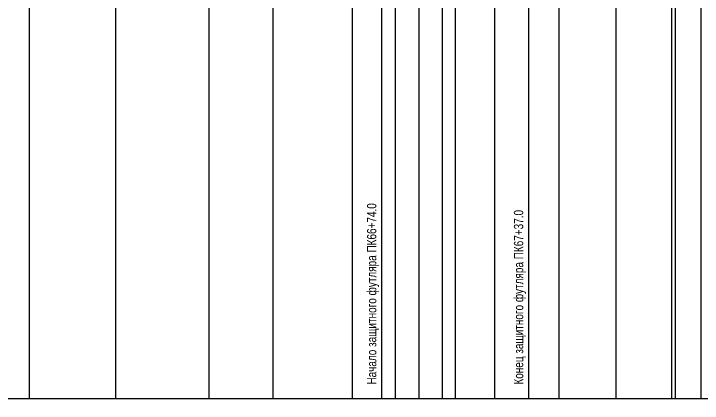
# Model space of a CAD drawing. Extents: x 0 to 1712, y -36 to 643.
# Drawn here: x 383.6 to 531.2, y 342.2 to 425.7 of the extents above; entities that cross this region are included whole.
import ezdxf
from ezdxf import colors
from ezdxf.entities.mleader import LeaderData, LeaderLine
from ezdxf.math import Vec2, Vec3

# ---------------------------------------------------------------- set-up
doc = ezdxf.new("R2010")
doc.units = 0
doc.layers.add('ИИ_ПРОФИЛЬ_025', color=7, linetype='Continuous', lineweight=25)
doc.layers.add('Ординаты', color=7, linetype='Continuous')
doc.layers.add('ТХ-Л', color=140, linetype='Continuous')
doc.styles.add('VNIPISIMPLEXCUR', font='simplex.shx', dxfattribs={"width": 0.8, "oblique": 15})

msp = doc.modelspace()

# ---------------------------------------------------------------- linework, layer by layer
at = {"layer": 'ИИ_ПРОФИЛЬ_025', "flags": 128}
for points in [[(405.3976, 510.5274), (405.3976, 343.2274)], [(425.3976, 505.1274), (425.3976, 343.2274)], [(456.1176, 497.9774), (456.1176, 343.2274)], [(486.6476, 491.4274), (486.6476, 343.2274)], [(512.6476, 486.7774), (512.6476, 343.2274)], [(524.5776, 484.9774), (524.5776, 343.2274)], [(525.3976, 484.8274), (525.3976, 343.2274)], [(439.1476, 480.3106), (439.1476, 343.2274)], [(386.8976, 473.2107), (386.8976, 343.2274)], [(465.3376, 465.062), (465.3376, 343.2274)], [(470.3976, 466.2185), (470.3976, 343.2274)], [(475.3976, 445.6981), (475.3976, 343.2274)], [(478.2076, 445.243), (478.2076, 343.2274)], [(500.3976, 445.4211), (500.3976, 343.2274)], [(530.8976, 437.2466), (530.8976, 343.2274)], [(125.3976, 343.2274), (1125.3976, 343.2274)]]:
    msp.add_lwpolyline(points, dxfattribs=at)
at = {"layer": 'Ординаты'}
for p, q in [((493.8976, 489.9247), (493.8976, 343.2274)), ((462.3976, 465.3827), (462.3976, 343.2274))]:
    msp.add_line(p, q, dxfattribs=at)

# ---------------------------------------------------------------- texts
at = {"layer": 'Ординаты', "char_height": 2, "attachment_point": 7, "rotation": 90}
for s, insert in [('\\W0.800;\\W0.8;\\Q0.0;Начало защитного футляра ПК66+74.0', (461.8976, 346.2274)), ('\\W0.800;\\W0.8;\\Q0.0;Конец защитного футляра ПК67+37.0', (493.3976, 346.2274))]:
    msp.add_mtext(s, dxfattribs=dict(at, insert=insert))

# ---------------------------------------------------------------- leaders
at = {"layer": 'ТХ-Л', "linetype": 'Continuous', "ltscale": 100}
ml = msp.add_multileader_mtext('Standard', dxfattribs=at)
ml.set_content('1\\P', color=256, style='VNIPISIMPLEXCUR')
ml.set_leader_properties()
ml.build(insert=Vec2(0, 0))
ml.multileader.update_dxf_attribs({"leader_type": 0, "has_dogleg": 0, "text_left_attachment_type": 0, "text_right_attachment_type": 0, "dogleg_length": 0.36})
ctx = ml.context
ctx.base_point, ctx.char_height = Vec3(1488.3937, 608.9497), 3.5
ctx.left_attachment, ctx.right_attachment = 0, 0
notes = []
notes.append((ctx, [(0, (0, 0, 0), (0, 0), (1, 0), 1, [])]))
ctx.mtext.insert, ctx.mtext.flow_direction = Vec3(1490.3937, 608.9497), 5
for ctx, leaders in notes:
    for number, flags, end, landing, length, lines in leaders:
        leader = LeaderData()
        leader.index, (leader.has_last_leader_line, leader.has_dogleg_vector, leader.attachment_direction) = number, flags
        leader.last_leader_point, leader.dogleg_vector, leader.dogleg_length = Vec3(end), Vec3(landing), length
        for number, points, colour, breaks in lines:
            line = LeaderLine()
            line.index, line.vertices, line.color, line.breaks = number, Vec3.list(points), colors.encode_raw_color(colour), breaks
            leader.lines.append(line)
        ctx.leaders.append(leader)

doc.saveas('drawing.dxf')
